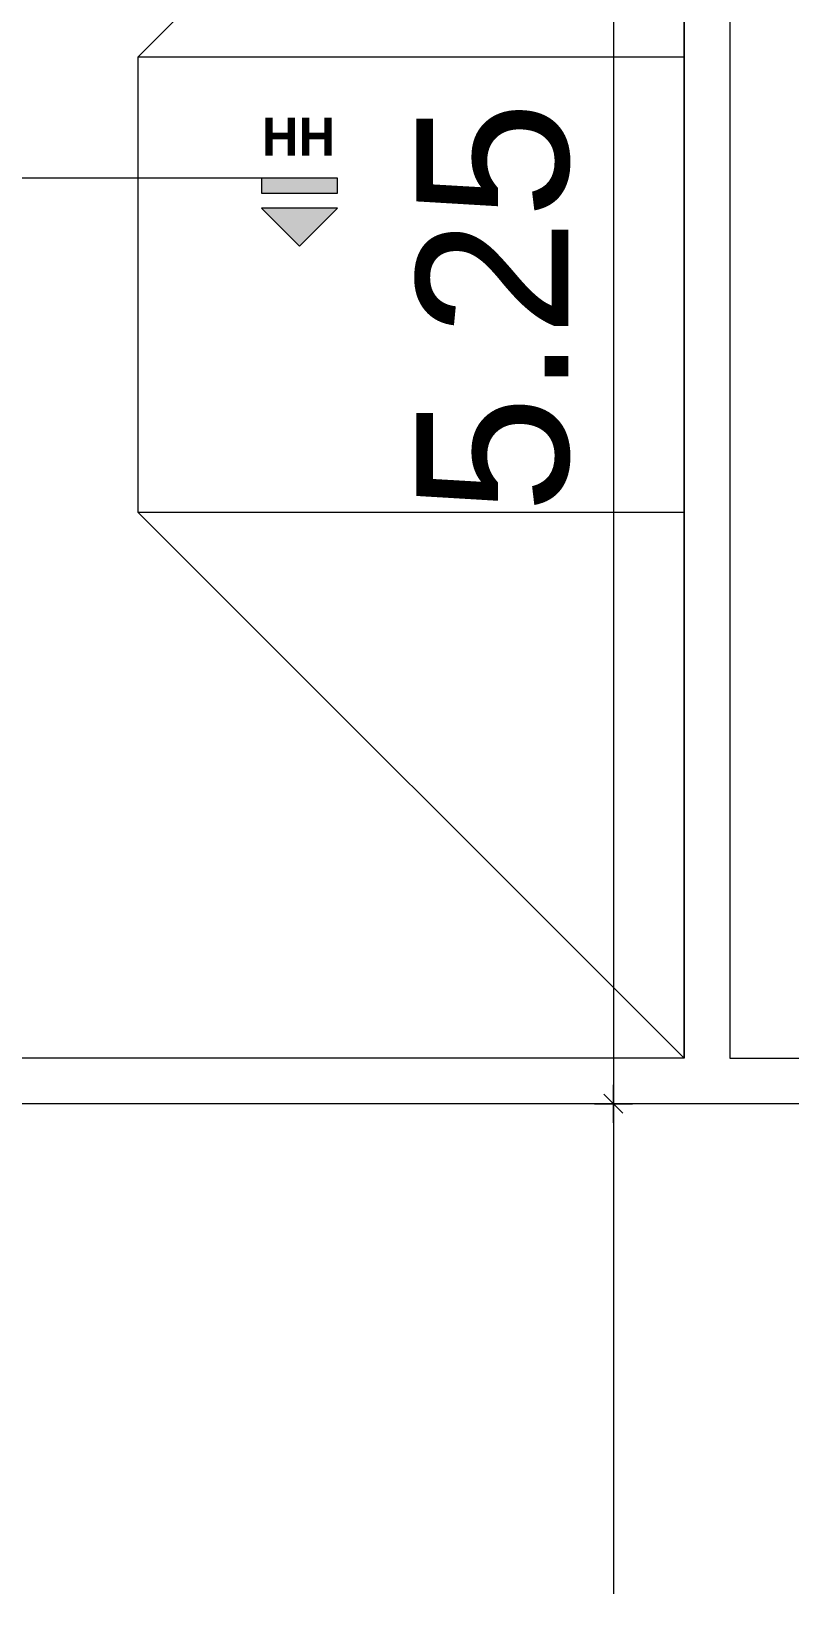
# Model space of a CAD drawing. Header units: metres. Extents: x 147 to 427, y -16 to 162.
# Drawn here: x 177.47 to 180, y 79.88 to 85.03 of the extents above; entities that cross this region are included whole.
import ezdxf

# ---------------------------------------------------------------- set-up
doc = ezdxf.new("R2010")
doc.units = ezdxf.units.M
doc.layers.add('1053_ARQ_BASE_MATADOURO_dwg', color=7, linetype='Continuous', lineweight=5, true_color=0x767676)
for name, color, linetype, lineweight in [('A-COTAS', 7, 'Continuous', 9), ('A-ESQ-PORTAS', 7, 'Continuous', 20), ('A-Hachuras', 7, 'Continuous', 5), ('G-ANNO-SYMB', 7, 'Continuous', 5), ('G-ANNO-TEXT', 7, 'Continuous', 5)]:
    doc.layers.add(name, color=color, linetype=linetype, lineweight=lineweight)
doc.styles.add('Arial_4', font='arial.ttf', dxfattribs={"height": 0.5})
doc.styles.add('Century Gothic_B', font='GOTHICB.TTF', dxfattribs={"height": 0.125})

# ---------------------------------------------------------------- blocks, each defined once
blk = doc.blocks.new('1053_ARQ_BASE_MATADOURO_dwg_PU-Tick-4039619-BANHEIROS E VESTIÁRIO')
at = {"layer": 'A-COTAS', "color": 253, "true_color": 0xaaaaaa}
for p, q in [((0, -1), (0, 1)), ((1, 0), (-1, 0)), ((-0.5, -0.5), (0.5, 0.5))]:
    blk.add_line(p, q, dxfattribs=at)
blk = doc.blocks.new('1053_ARQ_BASE_MATADOURO_dwg_arq geral tgov-4039641-BANHEIROS E VESTIÁRIO')
at = {"layer": 'A-COTAS', "color": 253, "true_color": 0xaaaaaa}
for p, q in [((39.4661, 3.494), (39.4661, -1.631)), ((39.4661, -1.756), (39.4661, -3.3087))]:
    blk.add_line(p, q, dxfattribs=at)
at = {"layer": 'A-ESQ-PORTAS', "color": 253, "true_color": 0xaaaaaa}
for p, q in [((39.8493, -1.5435), (40.0763, -1.5435)), ((40.0763, -1.6935), (36.6993, -1.6935))]:
    blk.add_line(p, q, dxfattribs=at)
at = {"layer": 'A-ESQ-PORTAS', "color": 253, "true_color": 0xaaaaaa, "flags": 128}
blk.add_lwpolyline([(24.1472, 0.8597), (24.1472, 3.5565), (39.6993, 3.5565), (39.6993, -1.5435), (36.6993, -1.5435)], dxfattribs=at)
for points in [[(39.6993, -1.5435), (39.6993, 3.5565), (37.8993, 1.7565), (37.8993, 0.2565)], [(39.6993, 1.7565), (37.8993, 1.7565), (37.8993, 0.2565), (39.6993, 0.2565)]]:
    blk.add_lwpolyline(points, close=True, dxfattribs=at)
at = {"layer": 'A-Hachuras', "color": 253, "true_color": 0xaaaaaa, "flags": 128}
blk.add_lwpolyline([(39.8493, 3.7065), (39.8493, -1.5435), (40.0763, -1.5435)], dxfattribs=at)
for xscale, yscale, zscale, rotation in [(0.06250000000000001, 0.06250000000000001, 0.06250000000000001, 89.99999999999962), (0.0625, 0.0625, 0.0625, 269.9999999999996)]:
    blk.add_blockref('1053_ARQ_BASE_MATADOURO_dwg_PU-Tick-4039619-BANHEIROS E VESTIÁRIO', (39.4661, -1.6935), dxfattribs=dict(xscale=xscale, yscale=yscale, zscale=zscale, rotation=rotation))
at = {"layer": 'A-COTAS', "insert": (38.8174, 0.9315), "char_height": 0.5, "width": 1.628048, "attachment_point": 2, "rotation": 90, "line_spacing_factor": 0.941778, "style": 'Arial_4'}
blk.add_mtext('5.25', dxfattribs=at)
blk = doc.blocks.new('1053_ARQ_BASE_MATADOURO_dwg-3625622-BANHEIROS E VESTIÁRIO')
blk.add_blockref('1053_ARQ_BASE_MATADOURO_dwg_arq geral tgov-4039641-BANHEIROS E VESTIÁRIO', (130.2098, 83.186))
blk = doc.blocks.new('Corte - Padrão-73672-BANHEIROS E VESTIÁRIO')
at = {"layer": 'G-ANNO-SYMB'}
for points in [[(-0.00251, 0.00198), (-0.00001, 0.00448), (0.00249, 0.00198)], [(0.00249, 0.001), (0.00249, 0), (-0.00251, 0), (-0.00251, 0.001)]]:
    blk.add_hatch(color=256, dxfattribs=at).paths.add_polyline_path(points)
for p, q in [((-0.00001, 0.00448), (-0.00251, 0.00198)), ((0.00249, 0.00198), (-0.00001, 0.00448)), ((-0.00251, 0.00198), (0.00249, 0.00198)), ((0.00249, 0.001), (-0.00251, 0.001)), ((-0.00251, 0.001), (-0.00251, 0)), ((0.00249, 0), (0.00249, 0.001)), ((-0.00251, 0), (0.00249, 0))]:
    blk.add_line(p, q, dxfattribs=at)

msp = doc.modelspace()

# ---------------------------------------------------------------- linework, layer by layer
at = {"layer": 'G-ANNO-SYMB'}
msp.add_line((178.3504, 84.5435), (163.2688, 84.5435), dxfattribs=at)

# ---------------------------------------------------------------- block references
at = {"layer": '1053_ARQ_BASE_MATADOURO_dwg', "color": 253, "true_color": 0xaaaaaa}
msp.add_blockref('1053_ARQ_BASE_MATADOURO_dwg-3625622-BANHEIROS E VESTIÁRIO', (9.7091, 0), dxfattribs=at)
at = {"layer": 'G-ANNO-SYMB', "xscale": 49.99999999999998, "yscale": 49.99999999999998, "zscale": 49.99999999999998, "rotation": 180}
msp.add_blockref('Corte - Padrão-73672-BANHEIROS E VESTIÁRIO', (178.3504, 84.5435), dxfattribs=at)

# ---------------------------------------------------------------- next in the draw order: texts
at = {"layer": 'G-ANNO-TEXT', "color": 5, "true_color": 0x0000ff, "insert": (178.2271, 84.7425), "char_height": 0.125, "width": 0.288608, "attachment_point": 1, "style": 'Century Gothic_B', "bg_fill": 3, "box_fill_scale": 1.25, "bg_fill_color": 256, "bg_fill_true_color": 13158600, "bg_fill_transparency": 0}
msp.add_mtext('HH', dxfattribs=at)

doc.saveas('drawing.dxf')
